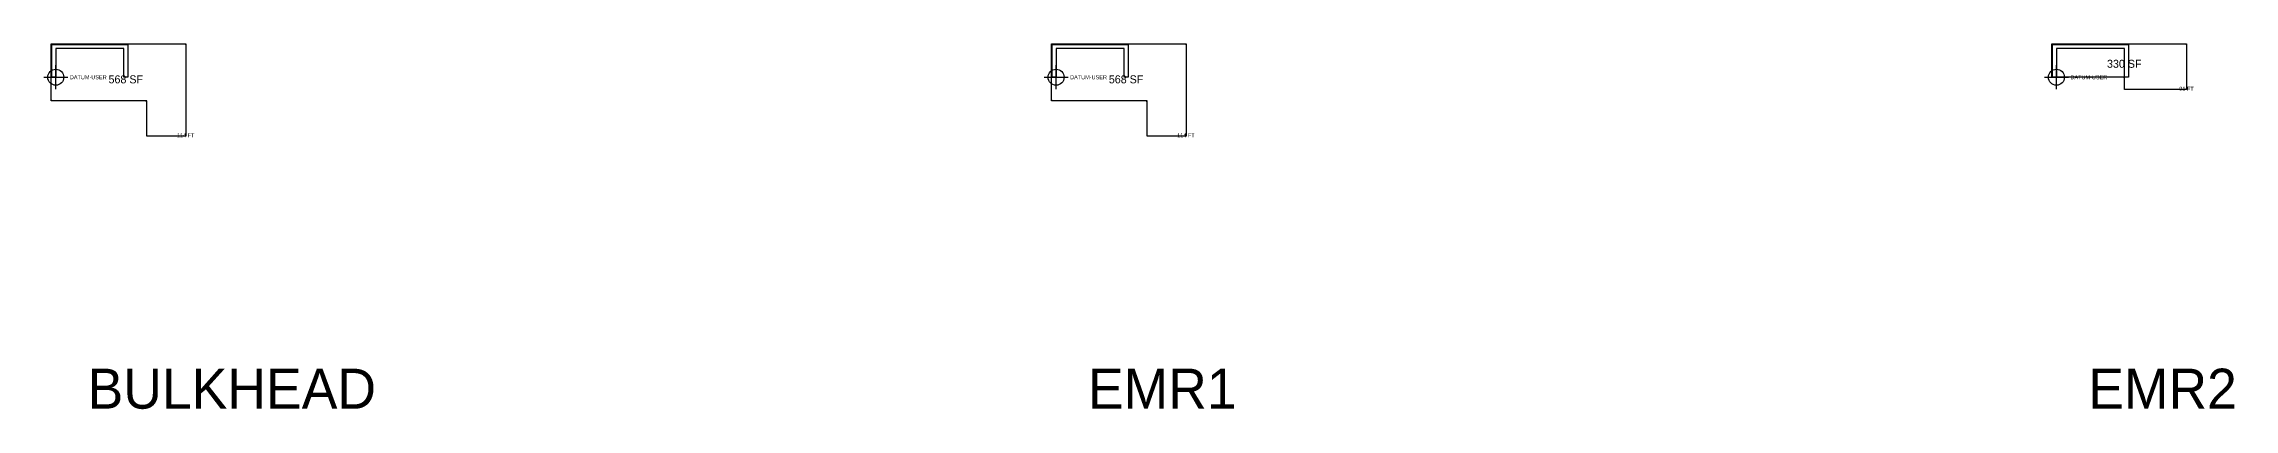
# Model space of a CAD drawing. Header units: metres. Extents: x 6006 to 43258, y -596 to 1101.
# Drawn here: x 36689 to 43258, y -596 to 501 of the extents above; entities that cross this region are included whole.
import ezdxf
from ezdxf.enums import TextEntityAlignment as Align

# ---------------------------------------------------------------- set-up
doc = ezdxf.new("R2010")
doc.units = ezdxf.units.M
for name, color, linetype in [('FLOOR LABELS', 1, 'Continuous'), ('FLOOR_11_AREA_LABELS', 3, 'Continuous'), ('FLOOR_11_BOUNDARY', 5, 'Continuous'), ('FLOOR_11_DATUM', 4, 'Continuous'), ('FLOOR_11_FASCADE_WALLS', 4, 'Continuous'), ('FLOOR_11_LARGE_TRIBUTARY', 6, 'Continuous'), ('FLOOR_11_WALL_TRIBUTARY_33', 1, 'Continuous'), ('FLOOR_12_AREA_LABELS', 3, 'Continuous'), ('FLOOR_12_BOUNDARY', 5, 'Continuous'), ('FLOOR_12_DATUM', 4, 'Continuous'), ('FLOOR_12_FASCADE_WALLS', 4, 'Continuous'), ('FLOOR_12_LARGE_TRIBUTARY', 6, 'Continuous'), ('FLOOR_12_WALL_TRIBUTARY_34', 1, 'Continuous'), ('FLOOR_9_AREA_LABELS', 3, 'Continuous'), ('FLOOR_9_BOUNDARY', 5, 'Continuous'), ('FLOOR_9_DATUM', 4, 'Continuous'), ('FLOOR_9_FASCADE_WALLS', 4, 'Continuous'), ('FLOOR_9_LARGE_TRIBUTARY', 6, 'Continuous'), ('FLOOR_9_WALL_TRIBUTARY_2', 1, 'Continuous'), ('SECONDARY AREA', 7, 'Continuous'), ('SHEAR-WALL', 4, 'Continuous')]:
    doc.layers.add(name, color=color, linetype=linetype)

msp = doc.modelspace()

# ---------------------------------------------------------------- linework, layer by layer
at = {"layer": 'FLOOR_11_BOUNDARY'}
msp.add_lwpolyline([(39710.5, 501.2), (40114.8, 501.2), (40114.8, 224.1), (39997.3, 224.1), (39997.3, 329.9), (39710.5, 329.9), (39710.5, 501.2)], close=True, dxfattribs=at)
at = {"layer": 'FLOOR_11_DATUM'}
for p, q in [((39688.7, 400.6), (39760.7, 400.6)), ((39724.7, 364.6), (39724.7, 436.6))]:
    msp.add_line(p, q, dxfattribs=at)
msp.add_circle((39724.7, 400.6), 24, dxfattribs=at)
at = {"layer": 'FLOOR_11_FASCADE_WALLS'}
msp.add_lwpolyline([(39710.5, 501.2), (39716.5, 501.2), (39722.5, 501.2), (39728.5, 501.2), (39734.5, 501.2), (39740.5, 501.2), (39746.5, 501.2), (39752.5, 501.2), (39758.5, 501.2), (39764.5, 501.2), (39770.5, 501.2), (39776.5, 501.2), (39782.5, 501.2), (39788.5, 501.2), (39794.5, 501.2), (39800.5, 501.2), (39806.5, 501.2), (39812.5, 501.2), (39818.5, 501.2), (39824.5, 501.2), (39830.5, 501.2), (39836.5, 501.2), (39842.5, 501.2), (39848.5, 501.2), (39854.5, 501.2), (39860.5, 501.2), (39866.5, 501.2), (39872.5, 501.2), (39878.5, 501.2), (39884.5, 501.2), (39890.5, 501.2), (39896.5, 501.2), (39902.5, 501.2), (39908.5, 501.2), (39914.5, 501.2), (39920.5, 501.2), (39926.5, 501.2), (39932.5, 501.2), (39938.5, 501.2), (39944.5, 501.2), (39950.5, 501.2), (39956.5, 501.2), (39962.5, 501.2), (39968.5, 501.2), (39974.5, 501.2), (39980.5, 501.2), (39986.5, 501.2), (39992.5, 501.2), (39998.5, 501.2), (40004.5, 501.2), (40010.5, 501.2), (40016.5, 501.2), (40022.5, 501.2), (40028.5, 501.2), (40034.5, 501.2), (40040.5, 501.2), (40046.5, 501.2), (40052.5, 501.2), (40058.5, 501.2), (40064.5, 501.2), (40070.5, 501.2), (40076.5, 501.2), (40082.5, 501.2), (40088.5, 501.2), (40094.5, 501.2), (40100.5, 501.2), (40106.5, 501.2), (40112.5, 501.2), (40114.8, 497.4), (40114.8, 491.4), (40114.8, 485.4), (40114.8, 479.4), (40114.8, 473.4), (40114.8, 467.4), (40114.8, 461.4), (40114.8, 455.4), (40114.8, 449.4), (40114.8, 443.4), (40114.8, 437.4), (40114.8, 431.4), (40114.8, 425.4), (40114.8, 419.4), (40114.8, 413.4), (40114.8, 407.4), (40114.8, 401.4), (40114.8, 395.4), (40114.8, 389.4), (40114.8, 383.4), (40114.8, 377.4), (40114.8, 371.4), (40114.8, 365.4), (40114.8, 359.4), (40114.8, 353.4), (40114.8, 347.4), (40114.8, 341.4), (40114.8, 335.4), (40114.8, 329.4), (40114.8, 323.4), (40114.8, 317.4), (40114.8, 311.4), (40114.8, 305.4), (40114.8, 299.4), (40114.8, 293.4), (40114.8, 287.4), (40114.8, 281.4), (40114.8, 275.4), (40114.8, 269.4), (40114.8, 263.4), (40114.8, 257.4), (40114.8, 251.4), (40114.8, 245.4), (40114.8, 239.4), (40114.8, 233.4), (40114.8, 227.4), (40112.2, 224.1), (40106.2, 224.1), (40100.2, 224.1), (40094.2, 224.1), (40088.2, 224.1), (40082.2, 224.1), (40076.2, 224.1), (40070.2, 224.1), (40064.2, 224.1), (40058.2, 224.1), (40052.2, 224.1), (40046.2, 224.1), (40040.2, 224.1), (40034.2, 224.1), (40028.2, 224.1), (40022.2, 224.1), (40016.2, 224.1), (40010.2, 224.1), (40004.2, 224.1), (39998.2, 224.1), (39997.3, 229.2), (39997.3, 235.2), (39997.3, 241.2), (39997.3, 247.2), (39997.3, 253.2), (39997.3, 259.2), (39997.3, 265.2), (39997.3, 271.2), (39997.3, 277.2), (39997.3, 283.2), (39997.3, 289.2), (39997.3, 295.2), (39997.3, 301.2), (39997.3, 307.2), (39997.3, 313.2), (39997.3, 319.2), (39997.3, 325.2), (39996, 329.9), (39990, 329.9), (39984, 329.9), (39978, 329.9), (39972, 329.9), (39966, 329.9), (39960, 329.9), (39954, 329.9), (39948, 329.9), (39942, 329.9), (39936, 329.9), (39930, 329.9), (39924, 329.9), (39918, 329.9), (39912, 329.9), (39906, 329.9), (39900, 329.9), (39894, 329.9), (39888, 329.9), (39882, 329.9), (39876, 329.9), (39870, 329.9), (39864, 329.9), (39858, 329.9), (39852, 329.9), (39846, 329.9), (39840, 329.9), (39834, 329.9), (39828, 329.9), (39822, 329.9), (39816, 329.9), (39810, 329.9), (39804, 329.9), (39798, 329.9), (39792, 329.9), (39786, 329.9), (39780, 329.9), (39774, 329.9), (39768, 329.9), (39762, 329.9), (39756, 329.9), (39750, 329.9), (39744, 329.9), (39738, 329.9), (39732, 329.9), (39726, 329.9), (39720, 329.9), (39714, 329.9), (39710.5, 332.4), (39710.5, 338.4), (39710.5, 344.4), (39710.5, 350.4), (39710.5, 356.4), (39710.5, 362.4), (39710.5, 368.4), (39710.5, 374.4), (39710.5, 380.4), (39710.5, 386.4), (39710.5, 392.4), (39710.5, 398.4), (39710.5, 404.4), (39710.5, 410.4), (39710.5, 416.4), (39710.5, 422.4), (39710.5, 428.4), (39710.5, 434.4), (39710.5, 440.4), (39710.5, 446.4), (39710.5, 452.4), (39710.5, 458.4), (39710.5, 464.4), (39710.5, 470.4), (39710.5, 476.4), (39710.5, 482.4), (39710.5, 488.4), (39710.5, 494.4), (39710.5, 500.4), (39710.5, 501.2)], dxfattribs=at)
at = {"layer": 'FLOOR_11_LARGE_TRIBUTARY'}
msp.add_lwpolyline([(39710.5, 442.6), (39710.5, 454.6), (39710.5, 466.6), (39710.5, 478.6), (39710.5, 490.6), (39710.5, 501.2), (39716.5, 501.2), (39728.2, 501.2), (39740.2, 501.2), (39752.2, 501.2), (39764.2, 501.2), (39776.2, 501.2), (39788.2, 501.2), (39800.2, 501.2), (39812.2, 501.2), (39824.2, 501.2), (39836.2, 501.2), (39848.2, 501.2), (39860.2, 501.2), (39872.2, 501.2), (39884.2, 501.2), (39896.2, 501.2), (39908.2, 501.2), (39920.2, 501.2), (39932.2, 501.2), (39965.3, 501.2), (40114.8, 501.2), (40114.8, 483.6), (40114.8, 471.6), (40114.8, 459.6), (40114.8, 447.6), (40114.8, 435.6), (40114.8, 423.6), (40114.8, 411.6), (40114.8, 224.1), (40065.8, 224.1), (39997.3, 224.1), (39997.3, 319.4), (39997.3, 329.9), (39989.7, 329.9), (39829.2, 329.9), (39718.7, 329.9), (39710.5, 329.9), (39710.5, 406.6), (39710.5, 418.6), (39710.5, 430.6), (39710.5, 442.6)], close=True, dxfattribs=at)
at = {"layer": 'FLOOR_11_WALL_TRIBUTARY_33'}
msp.add_lwpolyline([(39710.5, 442.6), (39710.5, 454.6), (39710.5, 466.6), (39710.5, 478.6), (39710.5, 490.6), (39710.5, 501.2), (39716.5, 501.2), (39728.2, 501.2), (39740.2, 501.2), (39752.2, 501.2), (39764.2, 501.2), (39776.2, 501.2), (39788.2, 501.2), (39800.2, 501.2), (39812.2, 501.2), (39824.2, 501.2), (39836.2, 501.2), (39848.2, 501.2), (39860.2, 501.2), (39872.2, 501.2), (39884.2, 501.2), (39896.2, 501.2), (39908.2, 501.2), (39920.2, 501.2), (39932.2, 501.2), (39965.3, 501.2), (40114.8, 501.2), (40114.8, 483.6), (40114.8, 471.6), (40114.8, 459.6), (40114.8, 447.6), (40114.8, 435.6), (40114.8, 423.6), (40114.8, 411.6), (40114.8, 224.1), (40065.8, 224.1), (39997.3, 224.1), (39997.3, 319.4), (39997.3, 329.9), (39989.7, 329.9), (39829.2, 329.9), (39718.7, 329.9), (39710.5, 329.9), (39710.5, 406.6), (39710.5, 418.6), (39710.5, 430.6), (39710.5, 442.6)], close=True, dxfattribs=at)
at = {"layer": 'FLOOR_12_BOUNDARY'}
msp.add_lwpolyline([(42710.5, 501.2), (43114.8, 501.2), (43114.8, 364.1), (42928.7, 364.1), (42928.7, 400.6), (42710.5, 400.6), (42710.5, 501.2)], close=True, dxfattribs=at)
at = {"layer": 'FLOOR_12_DATUM'}
for p, q in [((42688.7, 400.6), (42760.7, 400.6)), ((42724.7, 364.6), (42724.7, 436.6))]:
    msp.add_line(p, q, dxfattribs=at)
msp.add_circle((42724.7, 400.6), 24, dxfattribs=at)
at = {"layer": 'FLOOR_12_FASCADE_WALLS'}
msp.add_lwpolyline([(42710.5, 501.2), (42716.5, 501.2), (42722.5, 501.2), (42728.5, 501.2), (42734.5, 501.2), (42740.5, 501.2), (42746.5, 501.2), (42752.5, 501.2), (42758.5, 501.2), (42764.5, 501.2), (42770.5, 501.2), (42776.5, 501.2), (42782.5, 501.2), (42788.5, 501.2), (42794.5, 501.2), (42800.5, 501.2), (42806.5, 501.2), (42812.5, 501.2), (42818.5, 501.2), (42824.5, 501.2), (42830.5, 501.2), (42836.5, 501.2), (42842.5, 501.2), (42848.5, 501.2), (42854.5, 501.2), (42860.5, 501.2), (42866.5, 501.2), (42872.5, 501.2), (42878.5, 501.2), (42884.5, 501.2), (42890.5, 501.2), (42896.5, 501.2), (42902.5, 501.2), (42908.5, 501.2), (42914.5, 501.2), (42920.5, 501.2), (42926.5, 501.2), (42932.5, 501.2), (42938.5, 501.2), (42944.5, 501.2), (42950.5, 501.2), (42956.5, 501.2), (42962.5, 501.2), (42968.5, 501.2), (42974.5, 501.2), (42980.5, 501.2), (42986.5, 501.2), (42992.5, 501.2), (42998.5, 501.2), (43004.5, 501.2), (43010.5, 501.2), (43016.5, 501.2), (43022.5, 501.2), (43028.5, 501.2), (43034.5, 501.2), (43040.5, 501.2), (43046.5, 501.2), (43052.5, 501.2), (43058.5, 501.2), (43064.5, 501.2), (43070.5, 501.2), (43076.5, 501.2), (43082.5, 501.2), (43088.5, 501.2), (43094.5, 501.2), (43100.5, 501.2), (43106.5, 501.2), (43112.5, 501.2), (43114.8, 497.4), (43114.8, 491.4), (43114.8, 485.4), (43114.8, 479.4), (43114.8, 473.4), (43114.8, 467.4), (43114.8, 461.4), (43114.8, 455.4), (43114.8, 449.4), (43114.8, 443.4), (43114.8, 437.4), (43114.8, 431.4), (43114.8, 425.4), (43114.8, 419.4), (43114.8, 413.4), (43114.8, 407.4), (43114.8, 401.4), (43114.8, 395.4), (43114.8, 389.4), (43114.8, 383.4), (43114.8, 377.4), (43114.8, 371.4), (43114.8, 365.4), (43110.1, 364.1), (43104.1, 364.1), (43098.1, 364.1), (43092.1, 364.1), (43086.1, 364.1), (43080.1, 364.1), (43074.1, 364.1), (43068.1, 364.1), (43062.1, 364.1), (43056.1, 364.1), (43050.1, 364.1), (43044.1, 364.1), (43038.1, 364.1), (43032.1, 364.1), (43026.1, 364.1), (43020.1, 364.1), (43014.1, 364.1), (43008.1, 364.1), (43002.1, 364.1), (42996.1, 364.1), (42990.1, 364.1), (42984.1, 364.1), (42978.1, 364.1), (42972.1, 364.1), (42966.1, 364.1), (42960.1, 364.1), (42954.1, 364.1), (42948.1, 364.1), (42942.1, 364.1), (42936.1, 364.1), (42930.1, 364.1), (42928.7, 368.7), (42928.7, 374.7), (42928.7, 380.7), (42928.7, 386.7), (42928.7, 392.7), (42928.7, 398.7), (42924.6, 400.6), (42918.6, 400.6), (42912.6, 400.6), (42906.6, 400.6), (42900.6, 400.6), (42894.6, 400.6), (42888.6, 400.6), (42882.6, 400.6), (42876.6, 400.6), (42870.6, 400.6), (42864.6, 400.6), (42858.6, 400.6), (42852.6, 400.6), (42846.6, 400.6), (42840.6, 400.6), (42834.6, 400.6), (42828.6, 400.6), (42822.6, 400.6), (42816.6, 400.6), (42810.6, 400.6), (42804.6, 400.6), (42798.6, 400.6), (42792.6, 400.6), (42786.6, 400.6), (42780.6, 400.6), (42774.6, 400.6), (42768.6, 400.6), (42762.6, 400.6), (42756.6, 400.6), (42750.6, 400.6), (42744.6, 400.6), (42738.6, 400.6), (42732.6, 400.6), (42726.6, 400.6), (42720.6, 400.6), (42714.6, 400.6), (42710.5, 402.5), (42710.5, 408.5), (42710.5, 414.5), (42710.5, 420.5), (42710.5, 426.5), (42710.5, 432.5), (42710.5, 438.5), (42710.5, 444.5), (42710.5, 450.5), (42710.5, 456.5), (42710.5, 462.5), (42710.5, 468.5), (42710.5, 474.5), (42710.5, 480.5), (42710.5, 486.5), (42710.5, 492.5), (42710.5, 498.5), (42710.5, 501.2)], dxfattribs=at)
at = {"layer": 'FLOOR_12_LARGE_TRIBUTARY'}
msp.add_lwpolyline([(42710.5, 442.6), (42710.5, 454.6), (42710.5, 466.6), (42710.5, 478.6), (42710.5, 490.6), (42710.5, 501.2), (42716.5, 501.2), (42728.2, 501.2), (42740.2, 501.2), (42752.2, 501.2), (42764.2, 501.2), (42776.2, 501.2), (42788.2, 501.2), (42800.2, 501.2), (42812.2, 501.2), (42824.2, 501.2), (42836.2, 501.2), (42848.2, 501.2), (42860.2, 501.2), (42872.2, 501.2), (42884.2, 501.2), (42896.2, 501.2), (42908.2, 501.2), (42920.2, 501.2), (42932.2, 501.2), (42965.3, 501.2), (43114.8, 501.2), (43114.8, 483.6), (43114.8, 471.6), (43114.8, 459.6), (43114.8, 447.6), (43114.8, 435.6), (43114.8, 423.6), (43114.8, 411.6), (43114.8, 364.1), (42965.2, 364.1), (42928.7, 364.1), (42928.7, 400.6), (42926.3, 400.6), (42842.4, 400.6), (42834.2, 400.6), (42822.2, 400.6), (42811.3, 400.6), (42718.7, 400.6), (42710.5, 400.6), (42710.5, 406.6), (42710.5, 418.6), (42710.5, 430.6), (42710.5, 442.6)], close=True, dxfattribs=at)
at = {"layer": 'FLOOR_12_WALL_TRIBUTARY_34'}
msp.add_lwpolyline([(42710.5, 442.6), (42710.5, 454.6), (42710.5, 466.6), (42710.5, 478.6), (42710.5, 490.6), (42710.5, 501.2), (42716.5, 501.2), (42728.2, 501.2), (42740.2, 501.2), (42752.2, 501.2), (42764.2, 501.2), (42776.2, 501.2), (42788.2, 501.2), (42800.2, 501.2), (42812.2, 501.2), (42824.2, 501.2), (42836.2, 501.2), (42848.2, 501.2), (42860.2, 501.2), (42872.2, 501.2), (42884.2, 501.2), (42896.2, 501.2), (42908.2, 501.2), (42920.2, 501.2), (42932.2, 501.2), (42965.3, 501.2), (43114.8, 501.2), (43114.8, 483.6), (43114.8, 471.6), (43114.8, 459.6), (43114.8, 447.6), (43114.8, 435.6), (43114.8, 423.6), (43114.8, 411.6), (43114.8, 364.1), (42965.2, 364.1), (42928.7, 364.1), (42928.7, 400.6), (42926.3, 400.6), (42842.4, 400.6), (42834.2, 400.6), (42822.2, 400.6), (42811.3, 400.6), (42718.7, 400.6), (42710.5, 400.6), (42710.5, 406.6), (42710.5, 418.6), (42710.5, 430.6), (42710.5, 442.6)], close=True, dxfattribs=at)
at = {"layer": 'FLOOR_9_BOUNDARY'}
msp.add_lwpolyline([(36710.5, 501.2), (37114.8, 501.2), (37114.8, 224.1), (36997.3, 224.1), (36997.3, 329.9), (36710.5, 329.9), (36710.5, 501.2)], close=True, dxfattribs=at)
at = {"layer": 'FLOOR_9_DATUM'}
for p, q in [((36688.7, 400.6), (36760.7, 400.6)), ((36724.7, 364.6), (36724.7, 436.6))]:
    msp.add_line(p, q, dxfattribs=at)
msp.add_circle((36724.7, 400.6), 24, dxfattribs=at)
at = {"layer": 'FLOOR_9_FASCADE_WALLS'}
msp.add_lwpolyline([(36710.5, 501.2), (36716.5, 501.2), (36722.5, 501.2), (36728.5, 501.2), (36734.5, 501.2), (36740.5, 501.2), (36746.5, 501.2), (36752.5, 501.2), (36758.5, 501.2), (36764.5, 501.2), (36770.5, 501.2), (36776.5, 501.2), (36782.5, 501.2), (36788.5, 501.2), (36794.5, 501.2), (36800.5, 501.2), (36806.5, 501.2), (36812.5, 501.2), (36818.5, 501.2), (36824.5, 501.2), (36830.5, 501.2), (36836.5, 501.2), (36842.5, 501.2), (36848.5, 501.2), (36854.5, 501.2), (36860.5, 501.2), (36866.5, 501.2), (36872.5, 501.2), (36878.5, 501.2), (36884.5, 501.2), (36890.5, 501.2), (36896.5, 501.2), (36902.5, 501.2), (36908.5, 501.2), (36914.5, 501.2), (36920.5, 501.2), (36926.5, 501.2), (36932.5, 501.2), (36938.5, 501.2), (36944.5, 501.2), (36950.5, 501.2), (36956.5, 501.2), (36962.5, 501.2), (36968.5, 501.2), (36974.5, 501.2), (36980.5, 501.2), (36986.5, 501.2), (36992.5, 501.2), (36998.5, 501.2), (37004.5, 501.2), (37010.5, 501.2), (37016.5, 501.2), (37022.5, 501.2), (37028.5, 501.2), (37034.5, 501.2), (37040.5, 501.2), (37046.5, 501.2), (37052.5, 501.2), (37058.5, 501.2), (37064.5, 501.2), (37070.5, 501.2), (37076.5, 501.2), (37082.5, 501.2), (37088.5, 501.2), (37094.5, 501.2), (37100.5, 501.2), (37106.5, 501.2), (37112.5, 501.2), (37114.8, 497.4), (37114.8, 491.4), (37114.8, 485.4), (37114.8, 479.4), (37114.8, 473.4), (37114.8, 467.4), (37114.8, 461.4), (37114.8, 455.4), (37114.8, 449.4), (37114.8, 443.4), (37114.8, 437.4), (37114.8, 431.4), (37114.8, 425.4), (37114.8, 419.4), (37114.8, 413.4), (37114.8, 407.4), (37114.8, 401.4), (37114.8, 395.4), (37114.8, 389.4), (37114.8, 383.4), (37114.8, 377.4), (37114.8, 371.4), (37114.8, 365.4), (37114.8, 359.4), (37114.8, 353.4), (37114.8, 347.4), (37114.8, 341.4), (37114.8, 335.4), (37114.8, 329.4), (37114.8, 323.4), (37114.8, 317.4), (37114.8, 311.4), (37114.8, 305.4), (37114.8, 299.4), (37114.8, 293.4), (37114.8, 287.4), (37114.8, 281.4), (37114.8, 275.4), (37114.8, 269.4), (37114.8, 263.4), (37114.8, 257.4), (37114.8, 251.4), (37114.8, 245.4), (37114.8, 239.4), (37114.8, 233.4), (37114.8, 227.4), (37112.2, 224.1), (37106.2, 224.1), (37100.2, 224.1), (37094.2, 224.1), (37088.2, 224.1), (37082.2, 224.1), (37076.2, 224.1), (37070.2, 224.1), (37064.2, 224.1), (37058.2, 224.1), (37052.2, 224.1), (37046.2, 224.1), (37040.2, 224.1), (37034.2, 224.1), (37028.2, 224.1), (37022.2, 224.1), (37016.2, 224.1), (37010.2, 224.1), (37004.2, 224.1), (36998.2, 224.1), (36997.3, 229.2), (36997.3, 235.2), (36997.3, 241.2), (36997.3, 247.2), (36997.3, 253.2), (36997.3, 259.2), (36997.3, 265.2), (36997.3, 271.2), (36997.3, 277.2), (36997.3, 283.2), (36997.3, 289.2), (36997.3, 295.2), (36997.3, 301.2), (36997.3, 307.2), (36997.3, 313.2), (36997.3, 319.2), (36997.3, 325.2), (36996, 329.9), (36990, 329.9), (36984, 329.9), (36978, 329.9), (36972, 329.9), (36966, 329.9), (36960, 329.9), (36954, 329.9), (36948, 329.9), (36942, 329.9), (36936, 329.9), (36930, 329.9), (36924, 329.9), (36918, 329.9), (36912, 329.9), (36906, 329.9), (36900, 329.9), (36894, 329.9), (36888, 329.9), (36882, 329.9), (36876, 329.9), (36870, 329.9), (36864, 329.9), (36858, 329.9), (36852, 329.9), (36846, 329.9), (36840, 329.9), (36834, 329.9), (36828, 329.9), (36822, 329.9), (36816, 329.9), (36810, 329.9), (36804, 329.9), (36798, 329.9), (36792, 329.9), (36786, 329.9), (36780, 329.9), (36774, 329.9), (36768, 329.9), (36762, 329.9), (36756, 329.9), (36750, 329.9), (36744, 329.9), (36738, 329.9), (36732, 329.9), (36726, 329.9), (36720, 329.9), (36714, 329.9), (36710.5, 332.4), (36710.5, 338.4), (36710.5, 344.4), (36710.5, 350.4), (36710.5, 356.4), (36710.5, 362.4), (36710.5, 368.4), (36710.5, 374.4), (36710.5, 380.4), (36710.5, 386.4), (36710.5, 392.4), (36710.5, 398.4), (36710.5, 404.4), (36710.5, 410.4), (36710.5, 416.4), (36710.5, 422.4), (36710.5, 428.4), (36710.5, 434.4), (36710.5, 440.4), (36710.5, 446.4), (36710.5, 452.4), (36710.5, 458.4), (36710.5, 464.4), (36710.5, 470.4), (36710.5, 476.4), (36710.5, 482.4), (36710.5, 488.4), (36710.5, 494.4), (36710.5, 500.4), (36710.5, 501.2)], dxfattribs=at)
at = {"layer": 'FLOOR_9_LARGE_TRIBUTARY'}
msp.add_lwpolyline([(36710.5, 442.6), (36710.5, 454.6), (36710.5, 466.6), (36710.5, 478.6), (36710.5, 490.6), (36710.5, 501.2), (36716.5, 501.2), (36728.2, 501.2), (36740.2, 501.2), (36752.2, 501.2), (36764.2, 501.2), (36776.2, 501.2), (36788.2, 501.2), (36800.2, 501.2), (36812.2, 501.2), (36824.2, 501.2), (36836.2, 501.2), (36848.2, 501.2), (36860.2, 501.2), (36872.2, 501.2), (36884.2, 501.2), (36896.2, 501.2), (36908.2, 501.2), (36920.2, 501.2), (36932.2, 501.2), (36965.3, 501.2), (37114.8, 501.2), (37114.8, 483.6), (37114.8, 471.6), (37114.8, 459.6), (37114.8, 447.6), (37114.8, 435.6), (37114.8, 423.6), (37114.8, 411.6), (37114.8, 224.1), (37065.8, 224.1), (36997.3, 224.1), (36997.3, 319.4), (36997.3, 329.9), (36989.7, 329.9), (36829.2, 329.9), (36718.7, 329.9), (36710.5, 329.9), (36710.5, 406.6), (36710.5, 418.6), (36710.5, 430.6), (36710.5, 442.6)], close=True, dxfattribs=at)
at = {"layer": 'FLOOR_9_WALL_TRIBUTARY_2'}
msp.add_lwpolyline([(36710.5, 442.6), (36710.5, 454.6), (36710.5, 466.6), (36710.5, 478.6), (36710.5, 490.6), (36710.5, 501.2), (36716.5, 501.2), (36728.2, 501.2), (36740.2, 501.2), (36752.2, 501.2), (36764.2, 501.2), (36776.2, 501.2), (36788.2, 501.2), (36800.2, 501.2), (36812.2, 501.2), (36824.2, 501.2), (36836.2, 501.2), (36848.2, 501.2), (36860.2, 501.2), (36872.2, 501.2), (36884.2, 501.2), (36896.2, 501.2), (36908.2, 501.2), (36920.2, 501.2), (36932.2, 501.2), (36965.3, 501.2), (37114.8, 501.2), (37114.8, 483.6), (37114.8, 471.6), (37114.8, 459.6), (37114.8, 447.6), (37114.8, 435.6), (37114.8, 423.6), (37114.8, 411.6), (37114.8, 224.1), (37065.8, 224.1), (36997.3, 224.1), (36997.3, 319.4), (36997.3, 329.9), (36989.7, 329.9), (36829.2, 329.9), (36718.7, 329.9), (36710.5, 329.9), (36710.5, 406.6), (36710.5, 418.6), (36710.5, 430.6), (36710.5, 442.6)], close=True, dxfattribs=at)
at = {"layer": 'SECONDARY AREA'}
for points in [[(36710.5, 501.2), (37114.8, 501.2), (37114.8, 224.1), (36997.3, 224.1), (36997.3, 329.9), (36710.5, 329.9)], [(39710.5, 501.2), (40114.8, 501.2), (40114.8, 224.1), (39997.3, 224.1), (39997.3, 329.9), (39710.5, 329.9)], [(42710.5, 501.2), (43114.8, 501.2), (43114.8, 364.1), (42928.7, 364.1), (42928.7, 400.6), (42710.5, 400.6)]]:
    msp.add_lwpolyline(points, close=True, dxfattribs=at)
at = {"layer": 'SHEAR-WALL'}
for points in [[(36712.7, 400.6), (36712.7, 499.1), (36940.7, 499.1), (36940.7, 400.6), (36928.7, 400.6), (36928.7, 487.1), (36724.7, 487.1), (36724.7, 400.6)], [(39712.7, 400.6), (39712.7, 499.1), (39940.7, 499.1), (39940.7, 400.6), (39928.7, 400.6), (39928.7, 487.1), (39724.7, 487.1), (39724.7, 400.6)], [(42712.7, 400.6), (42712.7, 499.1), (42940.7, 499.1), (42940.7, 400.6), (42928.7, 400.6), (42928.7, 487.1), (42724.7, 487.1), (42724.7, 400.6)]]:
    msp.add_lwpolyline(points, close=True, dxfattribs=at)

# ---------------------------------------------------------------- texts
at = {"layer": 'FLOOR LABELS'}
for s, p in [('BULKHEAD', (36820.1, -594.3)), ('EMR1', (39820.1, -594.3)), ('EMR2', (42820.1, -594.3))]:
    msp.add_text(s, height=120, dxfattribs=at).set_placement(p)
at = {"layer": 'FLOOR_11_AREA_LABELS'}
msp.add_text('568 SF', height=24, dxfattribs=at).set_placement((39934.5, 394.4), align=Align.MIDDLE_CENTER)
at = {"layer": 'FLOOR_11_DATUM'}
msp.add_text('DATUM·USER', height=12, dxfattribs=at).set_placement((39766.7, 394.6))
at = {"layer": 'FLOOR_11_FASCADE_WALLS'}
msp.add_text('114 FT', height=12, dxfattribs=at).set_placement((40113.8, 226.2), align=Align.MIDDLE_CENTER)
at = {"layer": 'FLOOR_12_AREA_LABELS'}
msp.add_text('330 SF', height=24, dxfattribs=at).set_placement((42928.2, 441.1), align=Align.MIDDLE_CENTER)
at = {"layer": 'FLOOR_12_DATUM'}
msp.add_text('DATUM·USER', height=12, dxfattribs=at).set_placement((42766.7, 394.6))
at = {"layer": 'FLOOR_12_FASCADE_WALLS'}
msp.add_text('91 FT', height=12, dxfattribs=at).set_placement((43114.8, 366), align=Align.MIDDLE_CENTER)
at = {"layer": 'FLOOR_9_AREA_LABELS'}
msp.add_text('568 SF', height=24, dxfattribs=at).set_placement((36934.5, 394.4), align=Align.MIDDLE_CENTER)
at = {"layer": 'FLOOR_9_DATUM'}
msp.add_text('DATUM·USER', height=12, dxfattribs=at).set_placement((36766.7, 394.6))
at = {"layer": 'FLOOR_9_FASCADE_WALLS'}
msp.add_text('114 FT', height=12, dxfattribs=at).set_placement((37113.8, 226.2), align=Align.MIDDLE_CENTER)

doc.saveas('drawing.dxf')
